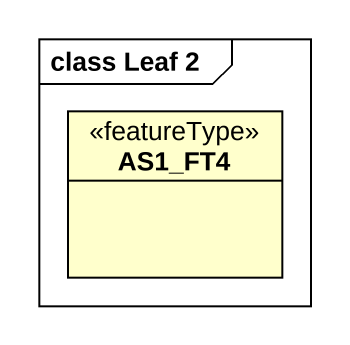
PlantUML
@startuml
mainframe class Leaf 2
hide circle
hide empty members
class AS1_FT4 <<featureType>>
@enduml
